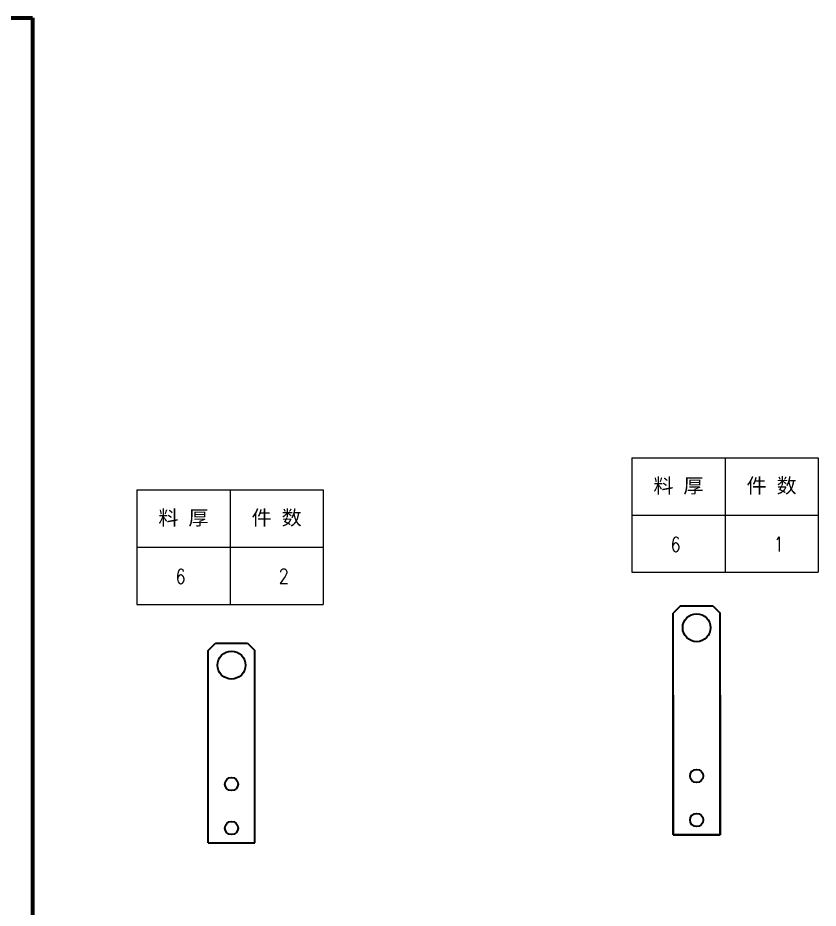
# Model space of a CAD drawing. Header units: millimetres. Extents: x 1333 to 104182, y -62616 to -5704.
# Drawn here: x 47181 to 47727, y -62010 to -61403 of the extents above; entities that cross this region are included whole.
import ezdxf
from ezdxf.enums import TextEntityAlignment as Align

# ---------------------------------------------------------------- set-up
doc = ezdxf.new("R2010")
doc.units = ezdxf.units.MM
doc.header["$LTSCALE"] = 0.5
doc.layers.add('08', color=1, linetype='Continuous')
doc.layers.add('11', color=3, linetype='Continuous')
doc.layers.add('标注线', color=3, linetype='Continuous', lineweight=18)
doc.styles.add('DIM', font='romans.shx', dxfattribs={"width": 0.8, "bigfont": 'bigfont.shx'})
doc.styles.get("Standard").update_dxf_attribs({"font": 'simplex.shx'})

# ---------------------------------------------------------------- blocks, each defined once
blk = doc.blocks.new('999')
at = {"color": 7, "lineweight": 70}
for p, q in [((73401.98, -10161.12), (75924.98, -10161.12)), ((75924.98, -10161.12), (75924.98, -11943.12))]:
    blk.add_line(p, q, dxfattribs=at)
blk = doc.blocks.new('*T177')
at = {"color": 0, "linetype": 'ByBlock', "lineweight": -2, "transparency": 16777216}
for p, q in [((0, 0), (127, 0)), ((0, 0), (0, -78)), ((63.5, 0), (63.5, -78)), ((127, 0), (127, -78)), ((0, -39), (127, -39)), ((0, -78), (127, -78))]:
    blk.add_line(p, q, dxfattribs=at)
at = {"color": 0, "transparency": 16777216, "char_height": 10, "width": 60.5, "attachment_point": 5}
for s, insert in [('{\\fSimSun|b0|i0|c134|p2;料 厚}', (31.75, -19.5)), ('{\\fSimSun|b0|i0|c134|p2;件 数}', (95.25, -19.5))]:
    blk.add_mtext(s, dxfattribs=dict(at, insert=insert))
blk = doc.blocks.new('拆图参数')
blk.add_blockref('*T177', (-63.5, 78))
at = {"style": 'DIM', "width": 0.8}
blk.add_attdef('1', text='', height=10, dxfattribs=at).set_placement((36.65, 19.27), align=Align.MIDDLE_CENTER)
blk.add_attdef('6', text='', height=10, dxfattribs=at).set_placement((-37.13, 18.91), align=Align.MIDDLE_LEFT)

msp = doc.modelspace()

# ---------------------------------------------------------------- linework, layer by layer
at = {"color": 7, "lineweight": 70}
for p, q in [((45509.32, -61402.825), (47191.32, -61402.825)), ((47191.32, -61402.825), (47191.32, -62590.825))]:
    msp.add_line(p, q, dxfattribs=at)
at = {"color": 3, "lineweight": 35, "ltscale": 0.176777}
for p, q in [((47632.897, -61803.456), (47627.897, -61808.456)), ((47654.897, -61803.456), (47659.897, -61808.456)), ((47310.931, -61833.939), (47315.931, -61828.939)), ((47337.931, -61828.939), (47342.931, -61833.939))]:
    msp.add_line(p, q, dxfattribs=at)
at = {"color": 3, "lineweight": 35}
for p, q in [((47632.897, -61803.456), (47654.897, -61803.456)), ((47627.897, -61959.456), (47627.897, -61808.456)), ((47659.897, -61959.456), (47659.897, -61808.456)), ((47315.931, -61828.939), (47337.931, -61828.939)), ((47310.931, -61964.939), (47310.931, -61833.939)), ((47342.931, -61964.939), (47342.931, -61833.939)), ((47627.897, -61864.456), (47627.897, -61959.456)), ((47659.897, -61864.456), (47659.897, -61959.456)), ((47310.931, -61964.939), (47342.931, -61964.939)), ((47627.897, -61959.456), (47659.897, -61959.456)), ((47659.897, -61959.456), (47627.897, -61959.456))]:
    msp.add_line(p, q, dxfattribs=at)
at = {"color": 3}
msp.add_lwpolyline([(45509.32, -61402.825), (47191.32, -61402.825), (47191.32, -62590.825), (45509.32, -62590.825)], close=True, dxfattribs=at)
at = {"color": 3, "lineweight": 35}
for centre, radius in [((47643.897, -61818.456), 9.5), ((47326.931, -61843.939), 9.5), ((47643.897, -61919.456), 4.5), ((47326.931, -61924.939), 4.5), ((47643.897, -61949.456), 4.5), ((47326.931, -61954.939), 4.5)]:
    msp.add_circle(centre, radius, dxfattribs=at)
at = {"layer": '11'}
msp.add_lwpolyline([(45509.32, -61402.825), (47191.32, -61402.825), (47191.32, -62590.825), (45509.32, -62590.825)], close=True, dxfattribs=at)

# ---------------------------------------------------------------- block references
at = {"layer": '08', "color": 55, "xscale": 0.6666666666860692, "yscale": 0.6666666666642413, "zscale": 0.6666666666666666}
msp.add_blockref('999', (-3425.332, -54628.745), dxfattribs=at)
at = {"layer": '标注线'}
for p, values in [((47663.222, -61780.669), {'1': '1', '6': '6'}), ((47325.933, -61802.519), {'1': '2', '6': '6'})]:
    msp.add_blockref('拆图参数', p, dxfattribs=at).add_auto_attribs(values)

doc.saveas('drawing.dxf')
